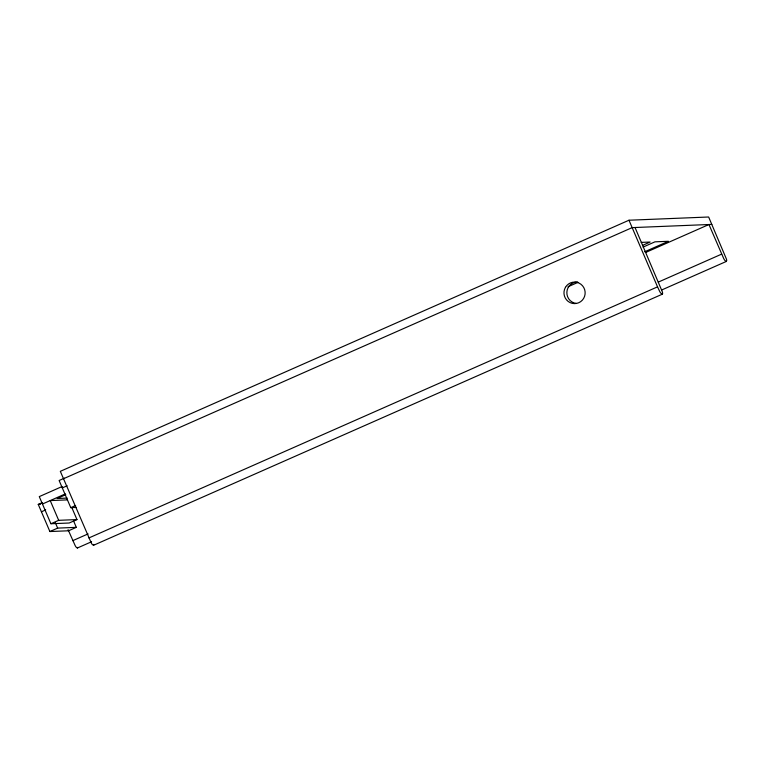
<?xml version="1.0" encoding="UTF-8"?>
<svg xmlns="http://www.w3.org/2000/svg" width="765" height="765" viewBox="0 0 765 765"><rect width="100%" height="100%" fill="white"/><g stroke="black" fill="none" stroke-linecap="round" stroke-linejoin="round"><path stroke-width="1.15" d="M77.896 547.424L77.246 547.998L76.165 547.166A6.034 1.004 66.2 0 1 75.209 545.703L68.085 529.686M645.593 252.498L708.945 224.518L723.709 258.56A6.034 1.004 66.2 0 0 724.713 260.234L726.1 261.477L726.74 260.578A6.034 1.004 66.2 0 0 726.434 259.086L708.648 217.002L628.983 220.224L60.32 471.336L91.293 543.016A6.034 1.004 66.2 0 0 92.249 544.47L93.483 545.311L93.98 544.403M64.375 478.192L59.125 480.506L70.763 507.654L76.471 507.425M63.495 478.737L632.158 227.626L711.823 224.403M62.156 486.502L39.283 496.609L50.911 523.748L69.194 523.011L76.959 519.578L71.795 507.52M62.3 487.917L67.148 485.765M73.507 520.774L76.318 527.353L68.554 530.786L49.888 531.541L38.25 504.393L42.544 502.5M42.458 504.011L65.331 493.903M65.761 494.687L57.136 498.503L67.205 498.091M642.581 245.364L650.126 242.036L641.175 242.4M41.425 511.795L45.718 509.901M643.107 247.076L654.974 241.836L668.409 241.291L644.685 251.771M568.032 286.741L577.862 282.409M70.763 507.654L75.611 505.512M50.911 523.748L58.685 520.324L76.959 519.578M49.888 531.541L57.652 528.108L76.318 527.353M72.79 540.654L88.08 533.903M658.283 282.113L721.634 254.133M88.874 537.958L657.537 286.846L628.983 220.224M77.399 547.998L91.599 541.725M661.802 289.935L726.253 261.477M93.483 545.311L662.433 294.143L662.643 293.291A6.034 1.004 66.2 0 0 662.337 291.809L635.036 227.511M67.358 499.889L50.222 500.578L58.685 520.324M38.25 504.393L40.516 504.307M662.155 294.19L660.616 292.957A6.034 1.004 66.2 0 1 659.612 291.283L657.537 286.846M55.3 522.629L57.652 528.108M576.494 303.447A10.758 10.586 87.7 0 1 566.865 292.144A10.758 10.586 87.7 0 1 577.623 281.969M565.478 287.296A10.758 10.586 87.7 0 0 574.372 303.609A10.758 10.586 87.7 0 0 583.819 287.64A10.758 10.586 87.7 0 0 565.478 287.296"/></g></svg>
